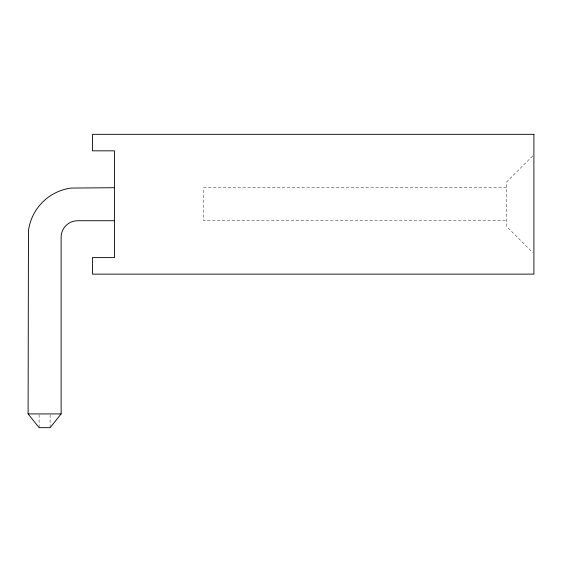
<?xml version="1.0" encoding="UTF-8"?>
<svg xmlns="http://www.w3.org/2000/svg" width="562" height="562" viewBox="0 0 562 562"><rect width="100%" height="100%" fill="white"/><g stroke="black" fill="none" stroke-linecap="round" stroke-linejoin="round"><path stroke-width="0.42" stroke-dasharray="2.81 2.11" d="M532.678 155.913L506.383 182.207L506.383 226.24L532.678 252.535M506.383 187.708L203.669 187.708L203.669 220.733L506.383 220.733M50.116 414.777L50.116 427.675M39.108 414.777L39.108 427.675"/><path stroke-width="0.84" d="M114.508 220.733L77.633 220.733A16.509 16.509 0 0 0 61.125 237.241L61.125 413.92L50.116 427.675L39.108 427.675L28.1 413.92L28.451 230.771A49.604 49.604 0 0 1 71.156 188.066L114.508 187.708M28.1 413.92L61.125 413.92M533.9 134.325L92.491 134.325L92.491 150.834L114.508 150.834L114.508 257.607L92.491 257.607L92.491 274.123L533.9 274.123L533.9 134.325"/></g></svg>
